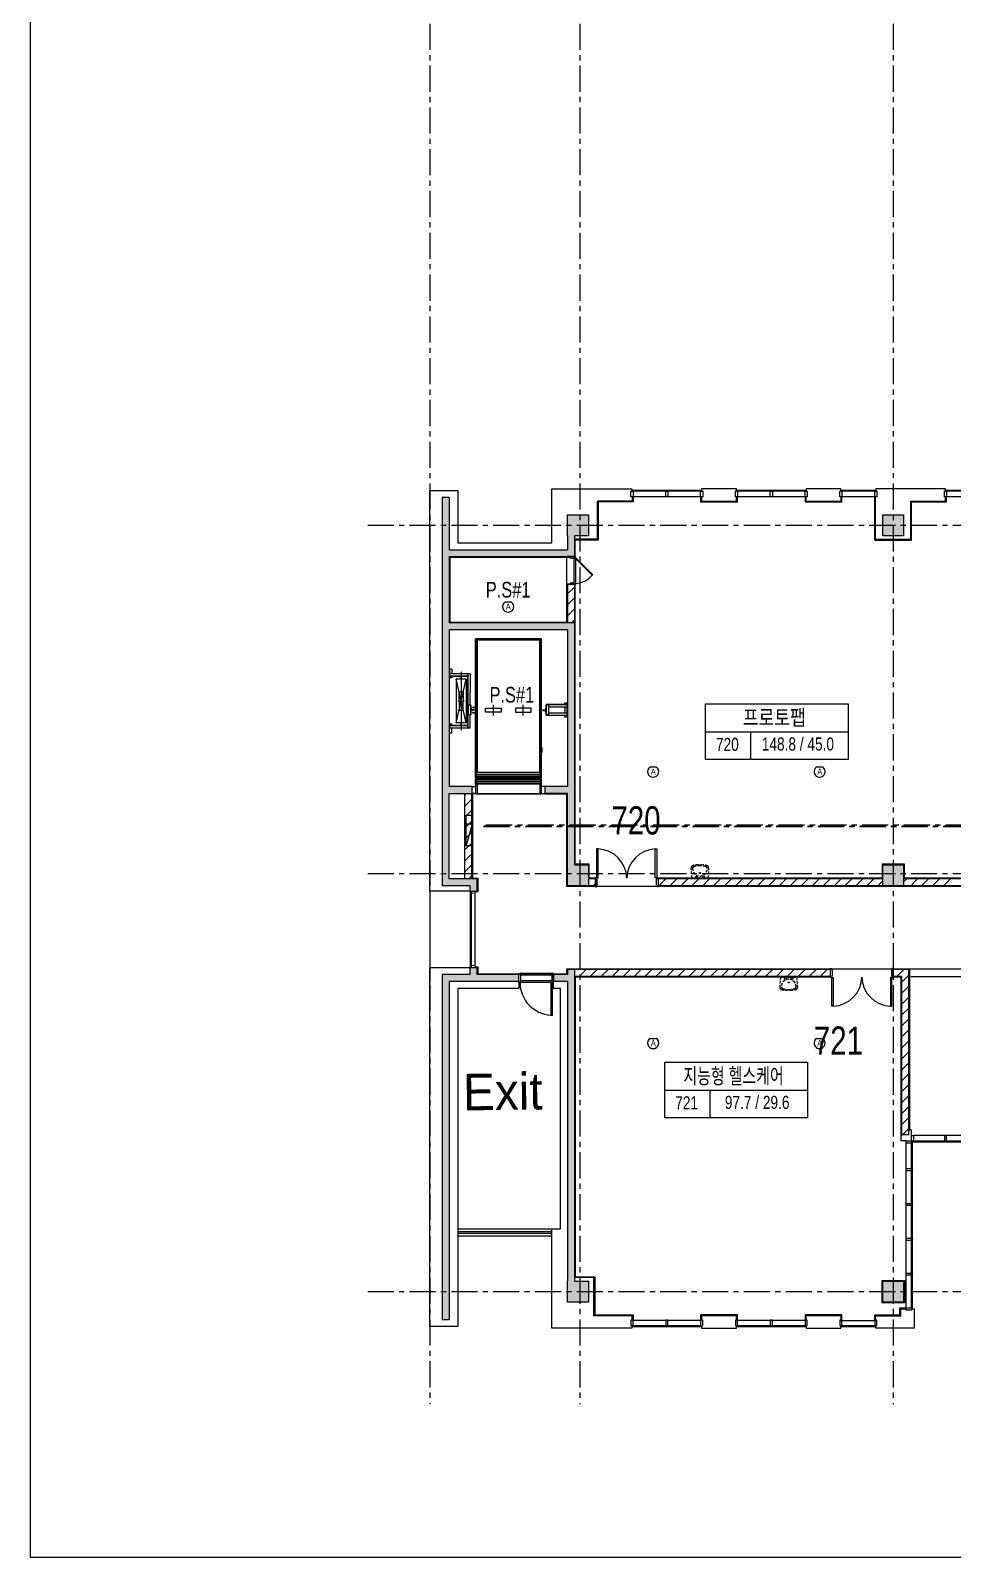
# Model space of a CAD drawing. Extents: x 1198601 to 1325177, y -301855 to -214174.
# Drawn here: x 1198601 to 1225072, y -301855 to -258014 of the extents above; entities that cross this region are included whole.
import ezdxf
from ezdxf.enums import TextEntityAlignment as Align

# ---------------------------------------------------------------- set-up
doc = ezdxf.new("R2010")
doc.units = 0
doc.header["$LTSCALE"] = 600
doc.header["$MEASUREMENT"] = 0
for name, pattern in [('CEN', [62, 60, -1, 0, -1]), ('CENTER', [2, 1.25, -0.25, 0.25, -0.25]), ('HID', [0.375, 0.25, -0.125])]:
    doc.linetypes.add(name, pattern=pattern)
doc.layers.get('0').update_dxf_attribs({"linetype": 'CONTINUOUS'})
for name, color, linetype in [('252', 252, 'CONTINUOUS'), ('A-DOOR', 3, 'CONTINUOUS'), ('Beacon', 3, 'CONTINUOUS'), ('CEN', 1, 'CENTER'), ('COL', 2, 'CONTINUOUS'), ('ELEV', 7, 'CONTINUOUS'), ('INT1', 13, 'HID'), ('WALLLL', 7, 'CONTINUOUS')]:
    doc.layers.add(name, color=color, linetype=linetype)
doc.styles.add('GHH', font='Dotum.ttf')
doc.styles.get("Standard").update_dxf_attribs({"font": ''})
doc.styles.add('T25', font='Dotum.ttf', dxfattribs={"width": 0.8})
doc.styles.add('T3', font='Dotum.ttf', dxfattribs={"width": 0.8})
doc.styles.get('STANDARD').set_extended_font_data('HY울릉도M')

# ---------------------------------------------------------------- blocks, each defined once
blk = doc.blocks.new('A$C46A60E2E')
at = {"layer": 'Beacon'}
blk.add_line((0.71, 2.93), (2.48, 2.93), dxfattribs=at)
blk.add_arc((1.6, 1.6), 1.6, 123.5577, 56.4423, dxfattribs=at)
at = {"color": 3, "style": 'GHH', "width": 0.85}
blk.add_text('A', height=1.8, dxfattribs=at).set_placement((1.64, 1.58), align=Align.MIDDLE)

msp = doc.modelspace()

# ---------------------------------------------------------------- hatches: boundary and pattern name
at = {"layer": '252'}
for points in [[(1213370, -279720), (1213370, -279920), (1214020, -279920), (1214020, -281970), (1214020, -282570), (1214620, -282570), (1214620, -281970), (1214220, -281970), (1214220, -275020), (1210620, -275020), (1210620, -273120), (1214220, -273120), (1214220, -272520), (1214620, -272520), (1214620, -271920), (1214020, -271920), (1214020, -272520), (1214020, -272920), (1210620, -272920), (1210620, -271420), (1210420, -271420), (1210420, -282570), (1211220, -282570), (1211220, -282720), (1211420, -282720), (1211420, -282370), (1210620, -282370), (1210620, -279920), (1210620, -279720), (1210620, -275220), (1214020, -275220), (1214020, -279720)], [(1211270, -279920), (1211270, -279720), (1210620, -279720), (1210620, -279920)], [(1212620, -285320), (1212620, -285120), (1211420, -285120), (1211420, -284920), (1211220, -284920), (1211220, -285120), (1210420, -285120), (1210420, -295020), (1210620, -295020), (1210620, -285320)], [(1214020, -285320), (1214020, -293920), (1214020, -294520), (1214620, -294520), (1214620, -293920), (1214220, -293920), (1214220, -284970), (1214020, -284970), (1214020, -285120), (1213620, -285120), (1213620, -285320)]]:
    msp.add_hatch(color=256, dxfattribs=at).paths.add_polyline_path(points)
h = msp.add_hatch(color=256, dxfattribs=at)
h.paths.add_polyline_path([(1223070, -293920), (1223670, -293920), (1223670, -294520), (1223070, -294520)])
h.paths.add_polyline_path([(1232070, -293920), (1232670, -293920), (1232670, -294520), (1232070, -294520)])
h.paths.add_polyline_path([(1232070, -271920), (1232670, -271920), (1232670, -272520), (1232070, -272520)])
h.paths.add_polyline_path([(1232070, -281970), (1232670, -281970), (1232670, -282570), (1232070, -282570)])
h.paths.add_polyline_path([(1223070, -281970), (1223670, -281970), (1223670, -282570), (1223070, -282570)])
h.paths.add_polyline_path([(1223070, -271920), (1223670, -271920), (1223670, -272520), (1223070, -272520)])
h.paths.add_polyline_path([(1241070, -293920), (1241670, -293920), (1241670, -294520), (1241070, -294520)])
h.paths.add_polyline_path([(1250070, -293920), (1250670, -293920), (1250670, -294520), (1250070, -294520)])
h.paths.add_polyline_path([(1250120, -281970), (1250720, -281970), (1250720, -282570), (1250120, -282570)])
h.paths.add_polyline_path([(1241120, -281970), (1241720, -281970), (1241720, -282570), (1241120, -282570)])
edge = h.paths.add_edge_path()
edge.add_arc((1250370, -272220), 300, 0, 360)
h.paths.add_polyline_path([(1259070, -293920), (1259670, -293920), (1259670, -294520), (1259070, -294520)])
h.paths.add_polyline_path([(1268070, -293920), (1268670, -293920), (1268670, -294520), (1268070, -294520)])
h.paths.add_polyline_path([(1268070, -281970), (1268670, -281970), (1268670, -282570), (1268070, -282570)])
h.paths.add_polyline_path([(1268070, -271920), (1268670, -271920), (1268670, -272520), (1268070, -272520)])
h.paths.add_polyline_path([(1277120, -293920), (1277720, -293920), (1277720, -294520), (1277120, -294520)])
h.paths.add_polyline_path([(1277120, -281970), (1277720, -281970), (1277720, -282570), (1277120, -282570)])

# ---------------------------------------------------------------- linework, layer by layer
for p, q in [((1211295, -277450), (1211295, -277455)), ((1211370, -277450), (1211295, -277450)), ((1211354, -277460), (1211300, -277460)), ((1211364, -277470), (1211364, -277580)), ((1211370, -277450), (1211370, -277600)), ((1217982, -277345), (1222082, -277345)), ((1217982, -278945), (1217982, -277345)), ((1222082, -277345), (1222082, -278945)), ((1211295, -277595), (1211295, -277600)), ((1211295, -277600), (1211370, -277600)), ((1211300, -277590), (1211354, -277590)), ((1217982, -278145), (1222082, -278145)), ((1219282, -278945), (1219282, -278145)), ((1222082, -278945), (1217982, -278945)), ((1216812, -287635), (1220912, -287635)), ((1216812, -289235), (1216812, -287635)), ((1220912, -287635), (1220912, -289235)), ((1216812, -288435), (1220912, -288435)), ((1218112, -289235), (1218112, -288435)), ((1220912, -289235), (1216812, -289235))]:
    msp.add_line(p, q)
for centre, radius, start, end in [((1211300, -277455), 5, 180, 270), ((1211354, -277470), 10, 0, 90), ((1211300, -277595), 5, 90, 180), ((1211354, -277580), 10, 270, 0)]:
    msp.add_arc(centre, radius, start, end)
at = {"layer": 'A-DOOR'}
for p, q in [((1214250, -273120), (1214100, -273120)), ((1214100, -273120), (1214100, -273145)), ((1214250, -273145), (1214250, -273120)), ((1214100, -273145), (1214100, -273145)), ((1214100, -273145), (1214100, -273165)), ((1214100, -273165), (1214205, -273165)), ((1214205, -273145), (1214250, -273145)), ((1214205, -273165), (1214205, -273145)), ((1214205, -273165), (1214205, -273875)), ((1214250, -273145), (1214235, -273160)), ((1214235, -273160), (1214730, -273655)), ((1214250, -273145), (1214250, -273895)), ((1214745, -273640), (1214250, -273145)), ((1214100, -273895), (1214100, -273875)), ((1214100, -273875), (1214205, -273875)), ((1214100, -273920), (1214100, -273895)), ((1214100, -273895), (1214100, -273895)), ((1214250, -273920), (1214100, -273920)), ((1214205, -273875), (1214205, -273895)), ((1214205, -273895), (1214250, -273895)), ((1214250, -273895), (1214250, -273920)), ((1214745, -273640), (1214730, -273655)), ((1214900, -281510), (1214855, -281510)), ((1214855, -281510), (1214855, -282340)), ((1214900, -282340), (1214900, -281510)), ((1216540, -282340), (1216540, -281510)), ((1216540, -281510), (1216585, -281510)), ((1216585, -281510), (1216585, -282340)), ((1214855, -282340), (1214820, -282340)), ((1214820, -282340), (1214820, -282600)), ((1214820, -282600), (1214855, -282600)), ((1214855, -282390), (1214855, -282340)), ((1214855, -282340), (1214900, -282340)), ((1214870, -282390), (1214855, -282390)), ((1214855, -282550), (1214870, -282550)), ((1214855, -282600), (1214855, -282550)), ((1214870, -282550), (1214870, -282390)), ((1216585, -282340), (1216540, -282340)), ((1216570, -282550), (1216570, -282390)), ((1216570, -282390), (1216585, -282390)), ((1216585, -282550), (1216570, -282550)), ((1216585, -282390), (1216585, -282340)), ((1216585, -282340), (1216620, -282340)), ((1216585, -282600), (1216585, -282550)), ((1216620, -282600), (1216585, -282600)), ((1216620, -282340), (1216620, -282600)), ((1221570, -285200), (1221570, -284940)), ((1221570, -284940), (1221605, -284940)), ((1221605, -284940), (1221605, -284990)), ((1223370, -284940), (1223335, -284940)), ((1223335, -284940), (1223335, -284990)), ((1223370, -285200), (1223370, -284940)), ((1212620, -285350), (1212620, -285090)), ((1212620, -285090), (1212655, -285090)), ((1212655, -285350), (1212620, -285350)), ((1213585, -285090), (1212655, -285090)), ((1212655, -285090), (1212655, -285140)), ((1212655, -285140), (1212670, -285140)), ((1212670, -285300), (1212655, -285300)), ((1212655, -285300), (1212655, -285350)), ((1213570, -285140), (1212670, -285140)), ((1212670, -285140), (1212670, -285300)), ((1213570, -285300), (1212670, -285300)), ((1213570, -285350), (1212670, -285350)), ((1213585, -285350), (1213540, -285350)), ((1213540, -285350), (1213540, -286280)), ((1213585, -285140), (1213570, -285140)), ((1213570, -285140), (1213570, -285300)), ((1213570, -285300), (1213585, -285300)), ((1213620, -285090), (1213585, -285090)), ((1213585, -285090), (1213585, -285140)), ((1213585, -285300), (1213585, -285350)), ((1213585, -285350), (1213620, -285350)), ((1213585, -286280), (1213585, -285350)), ((1213620, -285350), (1213620, -285090)), ((1221605, -285200), (1221570, -285200)), ((1221605, -284990), (1221620, -284990)), ((1221620, -285150), (1221605, -285150)), ((1221605, -285150), (1221605, -285200)), ((1221605, -285200), (1221650, -285200)), ((1221605, -286030), (1221605, -285200)), ((1221620, -284990), (1221620, -285150)), ((1221650, -285200), (1221650, -286030)), ((1223335, -285200), (1223290, -285200)), ((1223290, -285200), (1223290, -286030)), ((1223335, -284990), (1223320, -284990)), ((1223320, -284990), (1223320, -285150)), ((1223320, -285150), (1223335, -285150)), ((1223335, -285150), (1223335, -285200)), ((1223335, -285200), (1223370, -285200)), ((1223335, -286030), (1223335, -285200)), ((1221650, -286030), (1221605, -286030)), ((1223290, -286030), (1223335, -286030)), ((1213540, -286280), (1213585, -286280))]:
    msp.add_line(p, q, dxfattribs=at)
for centre, radius, start, end in [((1214174, -273144), 755, 275.7828, 317.3715), ((1214856, -282374), 865, 1.7623, 87.0621), ((1216585, -282374), 865, 92.9379, 178.2377), ((1213587, -285349), 932, 180.0468, 267.1126), ((1221606, -285166), 865, 272.9379, 358.2377), ((1223335, -285166), 865, 181.7623, 267.0621)]:
    msp.add_arc(centre, radius, start, end, dxfattribs=at)
at = {"layer": 'CEN'}
for p, q in [((1210070, -224220), (1210070, -297451)), ((1214370, -224220), (1214370, -297451)), ((1223370, -224220), (1223370, -297451)), ((1208283, -272220), (1310570, -272220)), ((1211606, -280865), (1313894, -280865)), ((1211622, -280853), (1313910, -280853)), ((1211678, -280821), (1313966, -280821)), ((1208283, -282220), (1310570, -282220)), ((1208283, -294220), (1310570, -294220))]:
    msp.add_line(p, q, dxfattribs=at)
at = {"layer": 'COL'}
for p, q in [((1211270, -279720, 0), (1211270, -279920, 0)), ((1213370, -279720), (1213370, -279920))]:
    msp.add_line(p, q, dxfattribs=at)
at = {"layer": 'ELEV'}
for p, q in [((1213260, -275480), (1211380, -275480)), ((1211380, -279470), (1211380, -275480)), ((1211380, -275480), (1211380, -279470)), ((1213260, -275520), (1211380, -275520)), ((1211420, -275520), (1211420, -279320)), ((1211420, -279320), (1211420, -275520)), ((1213220, -275520), (1213220, -279320)), ((1213220, -279320), (1213220, -275520)), ((1213260, -275480), (1213260, -279470)), ((1213260, -279470), (1213260, -275480)), ((1210695, -276346), (1210620, -276346)), ((1210695, -276596), (1210620, -276596)), ((1210629, -276346), (1210629, -276596)), ((1211226, -276484), (1210630, -276484)), ((1210630, -276559), (1210630, -276484)), ((1211151, -276550), (1210630, -276550)), ((1211151, -276559), (1210630, -276559)), ((1210695, -276346), (1210695, -276484)), ((1210695, -276559), (1210695, -276596)), ((1210926, -276559), (1211004, -276559)), ((1210926, -276559), (1210926, -276564)), ((1210960, -276567), (1210928, -276565)), ((1210960, -276589), (1210960, -276614)), ((1210960, -276589), (1210960, -276589)), ((1210961, -276615), (1210960, -276614)), ((1210961, -276615), (1210969, -276615)), ((1210962, -276569), (1210962, -276587)), ((1210965, -276428), (1210965, -278102)), ((1210969, -276569), (1210969, -276587)), ((1210970, -276614), (1210969, -276615)), ((1211003, -276565), (1210970, -276567)), ((1210970, -276589), (1210970, -276614)), ((1210970, -276589), (1210970, -276589)), ((1211004, -276559), (1211004, -276564)), ((1211151, -276484), (1211151, -278046)), ((1211160, -276484), (1211160, -278046)), ((1211226, -276484), (1211226, -276687)), ((1210825, -277890), (1211105, -276640)), ((1211105, -277890), (1210825, -276640)), ((1210825, -276640), (1210825, -277890)), ((1211105, -276640), (1210825, -276640)), ((1210910, -277285), (1210910, -277005)), ((1210910, -277005), (1211020, -277005)), ((1211020, -277005), (1211020, -277285)), ((1211105, -276640), (1211105, -277890)), ((1211226, -276687), (1211226, -277017)), ((1211226, -277237), (1211226, -277017)), ((1210880, -277265), (1211050, -277265)), ((1210910, -277285), (1210910, -277525)), ((1211020, -277525), (1211020, -277285)), ((1211166, -277385), (1211166, -277665)), ((1211241, -277385), (1211166, -277385)), ((1211226, -277385), (1211226, -277237)), ((1211232, -277385), (1211232, -277665)), ((1211241, -277385), (1211241, -277665)), ((1211241, -277468), (1211241, -277582)), ((1211247, -277468), (1211241, -277468)), ((1211250, -277471), (1211252, -277517)), ((1211665, -277580), (1211665, -277470)), ((1211665, -277470), (1212115, -277470)), ((1211890, -277680), (1211890, -277370)), ((1212115, -277470), (1212115, -277580)), ((1212975, -277470), (1212525, -277470)), ((1212525, -277470), (1212525, -277580)), ((1212750, -277680), (1212750, -277370)), ((1212975, -277580), (1212975, -277470)), ((1213391, -277471), (1213389, -277517)), ((1213394, -277468), (1213399, -277468)), ((1213399, -277385), (1213399, -277665)), ((1213474, -277385), (1213399, -277385)), ((1213399, -277468), (1213399, -277582)), ((1214020, -277365), (1213404, -277365)), ((1213404, -277365), (1213404, -277385)), ((1214020, -277374), (1213404, -277374)), ((1213408, -277385), (1213408, -277665)), ((1213474, -277385), (1213474, -277665)), ((1214020, -277440), (1213474, -277440)), ((1214020, -277325), (1213945, -277325)), ((1213945, -277365), (1213945, -277325)), ((1213945, -277440), (1213945, -277610)), ((1214011, -277725), (1214011, -277325)), ((1210695, -277933), (1210620, -277933)), ((1210629, -278183), (1210629, -277933)), ((1210695, -277971), (1210695, -277933)), ((1211105, -277890), (1210825, -277890)), ((1210910, -277525), (1211020, -277525)), ((1210961, -277915), (1210960, -277916)), ((1210960, -277941), (1210960, -277916)), ((1210960, -277941), (1210960, -277941)), ((1210961, -277915), (1210969, -277915)), ((1210962, -277961), (1210962, -277942)), ((1210970, -277916), (1210969, -277915)), ((1210969, -277961), (1210969, -277942)), ((1210970, -277941), (1210970, -277916)), ((1210970, -277941), (1210970, -277941)), ((1211241, -277665), (1211166, -277665)), ((1211226, -278046), (1211226, -277665)), ((1211247, -277582), (1211241, -277582)), ((1211250, -277579), (1211252, -277532)), ((1211289, -277520), (1211255, -277520)), ((1211289, -277530), (1211255, -277530)), ((1211329, -277517), (1211292, -277517)), ((1211292, -277517), (1211292, -277517)), ((1211329, -277533), (1211292, -277533)), ((1211292, -277533), (1211292, -277533)), ((1211329, -277517), (1211330, -277518)), ((1211329, -277533), (1211330, -277532)), ((1211330, -277518), (1211330, -277532)), ((1212115, -277580), (1211665, -277580)), ((1212525, -277580), (1212975, -277580)), ((1213311, -277517), (1213310, -277518)), ((1213310, -277518), (1213310, -277532)), ((1213311, -277533), (1213310, -277532)), ((1213311, -277517), (1213348, -277517)), ((1213311, -277533), (1213348, -277533)), ((1213348, -277517), (1213348, -277517)), ((1213348, -277533), (1213348, -277533)), ((1213351, -277520), (1213386, -277520)), ((1213351, -277530), (1213386, -277530)), ((1213391, -277579), (1213389, -277532)), ((1213394, -277582), (1213399, -277582)), ((1213474, -277665), (1213399, -277665)), ((1213404, -277685), (1213404, -277665)), ((1214020, -277676), (1213404, -277676)), ((1214020, -277685), (1213404, -277685)), ((1214020, -277610), (1213474, -277610)), ((1213945, -277725), (1213945, -277685)), ((1214020, -277725), (1213945, -277725)), ((1210695, -278183), (1210620, -278183)), ((1211151, -277971), (1210630, -277971)), ((1210630, -277971), (1210630, -278046)), ((1211151, -277980), (1210630, -277980)), ((1211226, -278046), (1210630, -278046)), ((1210695, -278183), (1210695, -278046)), ((1210926, -277971), (1210926, -277966)), ((1210926, -277971), (1211004, -277971)), ((1210960, -277963), (1210928, -277965)), ((1211003, -277965), (1210970, -277963)), ((1211004, -277971), (1211004, -277966)), ((1213205, -278668), (1213293, -278668)), ((1213220, -278585), (1213215, -278585)), ((1213215, -278585), (1213215, -278751)), ((1213215, -278751), (1213220, -278751)), ((1213220, -278595), (1213280, -278741)), ((1213280, -278595), (1213220, -278741)), ((1213220, -278595), (1213280, -278595)), ((1213280, -278741), (1213220, -278741)), ((1213280, -278595), (1213280, -278741)), ((1213260, -279320), (1211380, -279320)), ((1213260, -279470), (1211380, -279470)), ((1213260, -279500), (1211380, -279500)), ((1211380, -279665), (1211380, -279500)), ((1211380, -279500), (1211380, -279720)), ((1213260, -279650), (1211380, -279650)), ((1213240, -279330), (1211400, -279330)), ((1211400, -279380), (1211400, -279330)), ((1213240, -279380), (1211400, -279380)), ((1213240, -279390), (1211400, -279390)), ((1211400, -279440), (1211400, -279390)), ((1213240, -279440), (1211400, -279440)), ((1213240, -279530), (1211400, -279530)), ((1211400, -279530), (1211400, -279580)), ((1213240, -279580), (1211400, -279580)), ((1213240, -279590), (1211400, -279590)), ((1211400, -279590), (1211400, -279640)), ((1213240, -279640), (1211400, -279640)), ((1211420, -279650), (1211420, -279940)), ((1213220, -279650), (1213220, -279940)), ((1213240, -279380), (1213240, -279330)), ((1213240, -279440), (1213240, -279390)), ((1213240, -279530), (1213240, -279580)), ((1213240, -279590), (1213240, -279640)), ((1213260, -279665), (1213260, -279500)), ((1213260, -279500), (1213260, -279720)), ((1211270, -279720, 0), (1211380, -279720)), ((1211380, -279920), (1211270, -279920)), ((1211380, -279720), (1211380, -279920)), ((1211380, -279920), (1211380, -279940)), ((1213260, -279940), (1211380, -279940)), ((1213370, -279720), (1213260, -279720)), ((1213260, -279720), (1213260, -279920)), ((1213260, -279920), (1213370, -279920)), ((1213260, -279920), (1213260, -279940))]:
    msp.add_line(p, q, dxfattribs=at)
for centre, radius, start, end in [((1210928, -276564), 1.5, 180, 265.9717), ((1210960, -276569), 1.5, 0, 85.9717), ((1210960, -276587), 1.5, 270, 0), ((1210970, -276569), 1.5, 94.0283, 180), ((1210970, -276587), 1.5, 180, 270), ((1211003, -276564), 1.5, 274.0283, 0), ((1211247, -277471), 3, 3.2861, 90), ((1213394, -277471), 3, 90, 176.7139), ((1210960, -277942), 1.5, 0, 90), ((1210970, -277942), 1.5, 90, 180), ((1211247, -277579), 3, 270, 356.7139), ((1211255, -277517), 3, 183.2861, 270), ((1211255, -277533), 3, 90, 176.7139), ((1211289, -277517), 3, 270, 0), ((1211289, -277533), 3, 0, 90), ((1213351, -277517), 3, 180, 270), ((1213351, -277533), 3, 90, 180), ((1213386, -277517), 3, 270, 356.7139), ((1213386, -277533), 3, 3.2861, 90), ((1213394, -277579), 3, 183.2861, 270), ((1210928, -277966), 1.5, 94.0283, 180), ((1210960, -277961), 1.5, 274.0283, 0), ((1210970, -277961), 1.5, 180, 265.9717), ((1211003, -277966), 1.5, 0, 85.9717)]:
    msp.add_arc(centre, radius, start, end, dxfattribs=at)
at = {"layer": 'INT1', "ltscale": 0.5}
for p, q in [((1217591, -282350), (1217571, -282050)), ((1217771, -281970), (1217821, -281970)), ((1217821, -281970), (1217871, -281970)), ((1218071, -282050), (1218051, -282350)), ((1217821, -282350), (1217591, -282350)), ((1218051, -282350), (1217821, -282350)), ((1220120, -285490), (1220140, -285190)), ((1220140, -285190), (1220370, -285190)), ((1220370, -285190), (1220600, -285190)), ((1220600, -285190), (1220620, -285490)), ((1220370, -285570), (1220320, -285570)), ((1220420, -285570), (1220370, -285570))]:
    msp.add_line(p, q, dxfattribs=at)
for centre in [(1217718, -282306), (1217820, -282199), (1217923, -282306), (1220268, -285233), (1220370, -285341), (1220473, -285233)]:
    msp.add_circle(centre, 19.2, dxfattribs=at)
for centre, radius, start, end in [((1217622, -282047), 51.1, 114.2584, 183.8141), ((1217745, -282320), 351, 85.7575, 114.2584), ((1217820, -282080), 210, 177.3356, 270), ((1217666, -282073), 56.8, 106.1845, 177.3356), ((1217813, -282578), 583, 89.2879, 106.1845), ((1217828, -282578), 583, 73.8155, 90.7121), ((1217821, -282080), 210, 270, 2.6644), ((1217897, -282320), 351, 65.7416, 94.2425), ((1217974, -282073), 56.8, 2.6644, 73.8155), ((1218020, -282047), 51.1, 356.1859, 65.7416), ((1220370, -285460), 210, 90, 182.6644), ((1220371, -285460), 210, 357.3356, 90), ((1220171, -285493), 51.1, 176.1859, 245.7416), ((1220294, -285220), 351, 245.7416, 274.2425), ((1220216, -285467), 56.8, 182.6644, 253.8155), ((1220363, -284962), 583, 253.8155, 270.7121), ((1220378, -284962), 583, 269.2879, 286.1845), ((1220446, -285220), 351, 265.7575, 294.2584), ((1220524, -285467), 56.8, 286.1845, 357.3356), ((1220569, -285493), 51.1, 294.2584, 3.8141)]:
    msp.add_arc(centre, radius, start, end, dxfattribs=at)
at = {"layer": 'WALLLL'}
for p, q in [((1198601, -301855), (1198601, -214174)), ((1210070, -282720), (1210070, -271220)), ((1210070, -271220), (1210870, -271220)), ((1210870, -271220), (1210870, -272720)), ((1213570, -272720), (1213570, -271170)), ((1213570, -271170), (1215870, -271170)), ((1215840, -271400), (1215840, -271244)), ((1215840, -271244), (1215865, -271244)), ((1215865, -271220), (1215875, -271220)), ((1215865, -271244), (1215865, -271220)), ((1215870, -271170), (1215870, -271220)), ((1217870, -271220), (1215870, -271220)), ((1215875, -271220), (1215875, -271244)), ((1215875, -271244), (1215900, -271244)), ((1217840, -271244), (1215900, -271244)), ((1215900, -271244), (1215900, -271400)), ((1216840, -271400), (1216840, -271244)), ((1216840, -271244), (1216865, -271244)), ((1216865, -271220), (1216875, -271220)), ((1216865, -271244), (1216865, -271220)), ((1216875, -271220), (1216875, -271244)), ((1216875, -271244), (1216900, -271244)), ((1216900, -271244), (1216900, -271400)), ((1217840, -271400), (1217840, -271244)), ((1217840, -271244), (1217865, -271244)), ((1217865, -271220), (1217875, -271220)), ((1217865, -271244), (1217865, -271220)), ((1218870, -271170), (1217870, -271170)), ((1217870, -271170), (1217870, -271220)), ((1217875, -271220), (1217875, -271244)), ((1217875, -271244), (1217900, -271244)), ((1217900, -271244), (1217900, -271400)), ((1218840, -271400), (1218840, -271244)), ((1218840, -271244), (1218865, -271244)), ((1218865, -271220), (1218875, -271220)), ((1218865, -271244), (1218865, -271220)), ((1218870, -271220), (1218870, -271170)), ((1220870, -271220), (1218870, -271220)), ((1218875, -271220), (1218875, -271244)), ((1218875, -271244), (1218900, -271244)), ((1220840, -271244), (1218900, -271244)), ((1218900, -271244), (1218900, -271400)), ((1219840, -271400), (1219840, -271244)), ((1219840, -271244), (1219865, -271244)), ((1219865, -271220), (1219875, -271220)), ((1219865, -271244), (1219865, -271220)), ((1219875, -271220), (1219875, -271244)), ((1219875, -271244), (1219900, -271244)), ((1219900, -271244), (1219900, -271400)), ((1220840, -271400), (1220840, -271244)), ((1220840, -271244), (1220865, -271244)), ((1220865, -271220), (1220875, -271220)), ((1220865, -271244), (1220865, -271220)), ((1221870, -271170), (1220870, -271170)), ((1220870, -271170), (1220870, -271220)), ((1220875, -271220), (1220875, -271244)), ((1220875, -271244), (1220900, -271244)), ((1220900, -271244), (1220900, -271400)), ((1221840, -271400), (1221840, -271244)), ((1221840, -271244), (1221865, -271244)), ((1221865, -271220), (1221875, -271220)), ((1221865, -271244), (1221865, -271220)), ((1221870, -271220), (1221870, -271170)), ((1222870, -271220), (1221870, -271220)), ((1221875, -271220), (1221875, -271244)), ((1221875, -271244), (1221900, -271244)), ((1222840, -271244), (1221900, -271244)), ((1221900, -271244), (1221900, -271400)), ((1222840, -271400), (1222840, -271244)), ((1222840, -271244), (1222865, -271244)), ((1222865, -271220), (1222875, -271220)), ((1222865, -271244), (1222865, -271220)), ((1224870, -271170), (1222870, -271170)), ((1222870, -271170), (1222870, -271220)), ((1222875, -271220), (1222875, -271244)), ((1222875, -271244), (1222900, -271244)), ((1222900, -271244), (1222900, -271400)), ((1224840, -271400), (1224840, -271244)), ((1224840, -271244), (1224865, -271244)), ((1224865, -271220), (1224875, -271220)), ((1224865, -271244), (1224865, -271220)), ((1224870, -271220), (1224870, -271170)), ((1226870, -271220), (1224870, -271220)), ((1224875, -271220), (1224875, -271244)), ((1224875, -271244), (1224900, -271244)), ((1226840, -271244), (1224900, -271244)), ((1224900, -271244), (1224900, -271400)), ((1210420, -271420), (1210420, -282570)), ((1210620, -271420), (1210420, -271420)), ((1210620, -271420), (1210620, -272920)), ((1215875, -271525), (1214875, -271525)), ((1214875, -271525), (1214875, -272620)), ((1215900, -271550), (1214900, -271550)), ((1214900, -271550), (1214900, -272645)), ((1215900, -271400), (1215840, -271400)), ((1215875, -271400), (1215875, -271525)), ((1217840, -271400), (1215900, -271400)), ((1215900, -271400), (1215900, -271550)), ((1216900, -271400), (1216840, -271400)), ((1217840, -271400), (1217840, -271550)), ((1217900, -271400), (1217840, -271400)), ((1217840, -271550), (1218900, -271550)), ((1217865, -271400), (1217865, -271525)), ((1217865, -271525), (1218875, -271525)), ((1218900, -271400), (1218840, -271400)), ((1218875, -271525), (1218875, -271400)), ((1220840, -271400), (1218900, -271400)), ((1218900, -271550), (1218900, -271400)), ((1219900, -271400), (1219840, -271400)), ((1220840, -271400), (1220840, -271550)), ((1220900, -271400), (1220840, -271400)), ((1220840, -271550), (1221900, -271550)), ((1220865, -271400), (1220865, -271525)), ((1220865, -271525), (1221875, -271525)), ((1221900, -271400), (1221840, -271400)), ((1221875, -271525), (1221875, -271400)), ((1222840, -271400), (1221900, -271400)), ((1221900, -271550), (1221900, -271400)), ((1222840, -272645), (1222840, -271400)), ((1222900, -271400), (1222840, -271400)), ((1222865, -272620), (1222865, -271400)), ((1223875, -272620), (1223875, -271525)), ((1223875, -271525), (1224875, -271525)), ((1223900, -272645), (1223900, -271550)), ((1223900, -271550), (1224900, -271550)), ((1224900, -271400), (1224840, -271400)), ((1224875, -271525), (1224875, -271400)), ((1226840, -271400), (1224900, -271400)), ((1224900, -271550), (1224900, -271400)), ((1214020, -272520), (1214020, -272920)), ((1214220, -272520), (1214220, -273120)), ((1214875, -272620), (1214220, -272620)), ((1214900, -272645), (1214220, -272645)), ((1214240, -273120), (1214240, -272645)), ((1222840, -272645), (1223900, -272645)), ((1222865, -272620), (1223875, -272620)), ((1222865, -272645), (1223900, -272645)), ((1210620, -272920), (1214020, -272920)), ((1210620, -273120), (1210620, -275020)), ((1210620, -273120), (1214220, -273120)), ((1210870, -272720), (1213570, -272720)), ((1214220, -273120), (1214020, -273120)), ((1214100, -273140), (1210640, -273140)), ((1210640, -273140), (1210640, -275000)), ((1214000, -273900), (1214000, -273140)), ((1214000, -275000), (1214000, -273900)), ((1214000, -273900), (1214100, -273900)), ((1214020, -273920), (1214020, -275020)), ((1214220, -273920), (1214020, -273920)), ((1214220, -273920), (1214220, -275020)), ((1214240, -281950), (1214240, -273920)), ((1214220, -275020), (1210620, -275020)), ((1210620, -275220), (1210620, -279720)), ((1214020, -275220), (1210620, -275220)), ((1210640, -275000), (1214000, -275000)), ((1214020, -275220), (1214020, -279720)), ((1214220, -275020), (1214220, -281970)), ((1211270, -279720), (1210620, -279720)), ((1211270, -279720, 0), (1210620, -279720)), ((1210620, -282370), (1210620, -279920)), ((1210620, -279920), (1213370, -279920)), ((1211070, -282370), (1211070, -279920)), ((1211270, -282370), (1211270, -279920)), ((1211290, -279950), (1211290, -282350)), ((1214020, -279720), (1213370, -279720, 0)), ((1214020, -279920), (1213370, -279920)), ((1214000, -279940), (1213370, -279940)), ((1214000, -282590), (1214000, -279940)), ((1214020, -281970), (1214020, -279920)), ((1211110, -281420), (1211110, -280540)), ((1211110, -280540), (1211290, -280540)), ((1211290, -280540), (1211290, -281420)), ((1211110, -281420), (1211290, -280800)), ((1211290, -280800), (1211110, -280800)), ((1211290, -281420), (1211110, -281420)), ((1214640, -281950), (1214240, -281950)), ((1214640, -282350), (1214640, -281950)), ((1223690, -281950), (1223050, -281950)), ((1223050, -281950), (1223050, -282350)), ((1223690, -282350), (1223690, -281950)), ((1210070, -282720), (1210070, -285340)), ((1211220, -282720), (1210070, -282720)), ((1211220, -282570), (1210420, -282570)), ((1211420, -282370), (1210620, -282370)), ((1211220, -282720), (1211220, -282570)), ((1211220, -282720), (1211420, -282720)), ((1211290, -282350), (1211440, -282350)), ((1211440, -282740), (1211370, -282740)), ((1211420, -282720), (1211420, -282370)), ((1211440, -282350), (1211440, -282740)), ((1214820, -282590), (1214000, -282590)), ((1214820, -282370), (1214620, -282370)), ((1214820, -282570), (1214620, -282570)), ((1214820, -282350), (1214640, -282350)), ((1214820, -282570), (1214820, -282370)), ((1227095, -282590), (1214820, -282590)), ((1223050, -282350), (1216620, -282350)), ((1223070, -282370), (1216620, -282370)), ((1216620, -282370), (1216620, -282570)), ((1223070, -282570), (1216620, -282570)), ((1226095, -282370), (1223670, -282370)), ((1226095, -282570), (1223670, -282570)), ((1226095, -282350), (1223690, -282350)), ((1211235, -284860), (1211235, -282780)), ((1211259, -284860), (1211259, -282780)), ((1211370, -284860), (1211370, -282780)), ((1210070, -295220), (1210070, -284920)), ((1210070, -284920), (1211220, -284920)), ((1211220, -285120), (1211220, -284920)), ((1211220, -284920), (1211420, -284920)), ((1211370, -284900), (1211440, -284900)), ((1211420, -285120), (1211420, -284920)), ((1211440, -284900), (1211440, -285100)), ((1214000, -285100), (1214000, -284950)), ((1214000, -284950), (1223370, -284950)), ((1223370, -284950), (1223840, -284950)), ((1223840, -284950), (1231920, -284950)), ((1223840, -284950), (1223840, -289590)), ((1211220, -285120), (1210420, -285120)), ((1210420, -285120), (1210420, -295020)), ((1212620, -285320), (1210620, -285320)), ((1210620, -285320), (1210620, -295020)), ((1212620, -285120), (1211420, -285120)), ((1211440, -285100), (1213620, -285100)), ((1212620, -285320), (1212620, -285120)), ((1212620, -285320), (1212620, -285520)), ((1213620, -285100), (1214000, -285100)), ((1214020, -285120), (1213620, -285120)), ((1213620, -285120), (1213620, -285320)), ((1214020, -285320), (1213620, -285320)), ((1213620, -285520), (1213620, -285320)), ((1214220, -284970), (1214020, -284970)), ((1214020, -284970), (1214020, -285120)), ((1214020, -285320), (1214020, -293920)), ((1214220, -284970), (1214220, -293920)), ((1221570, -284970), (1214220, -284970)), ((1221570, -285170), (1214220, -285170)), ((1221570, -285190), (1214240, -285190)), ((1214240, -285190), (1214240, -293795)), ((1221570, -285170), (1221570, -284970)), ((1223820, -284970), (1223370, -284970)), ((1223370, -284970), (1223370, -285170)), ((1223620, -285170), (1223370, -285170)), ((1223600, -285190), (1223370, -285190)), ((1223600, -289720), (1223600, -285190)), ((1223620, -289720), (1223620, -285170)), ((1223820, -289720), (1223820, -284970)), ((1223872, -285173), (1231952, -285173)), ((1212620, -285520), (1210870, -285520)), ((1210870, -285520), (1210870, -295220)), ((1213820, -285520), (1213620, -285520)), ((1213820, -292420), (1213820, -285520)), ((1223620, -289720), (1223600, -289720)), ((1223600, -289896), (1223600, -289720)), ((1223600, -289720), (1223620, -289720)), ((1223820, -289720), (1223620, -289720)), ((1223896, -289590), (1223820, -289590)), ((1223896, -289740), (1223896, -289590)), ((1223896, -289896), (1223896, -289740)), ((1223896, -289740), (1223956, -289740)), ((1231784, -289740), (1223956, -289740)), ((1223956, -289740), (1223956, -289896)), ((1224900, -289740), (1224840, -289740)), ((1224840, -289740), (1224840, -289896)), ((1224900, -289896), (1224900, -289740)), ((1223740, -289896), (1223600, -289896)), ((1223740, -289956), (1223740, -289896)), ((1223740, -289896), (1223896, -289896)), ((1223740, -294690), (1223740, -289956)), ((1223896, -289956), (1223740, -289956)), ((1223896, -289896), (1231844, -289896)), ((1223896, -289896), (1223896, -289921)), ((1223921, -289896), (1223896, -289896)), ((1223896, -289921), (1223920, -289921)), ((1223920, -289931), (1223896, -289931)), ((1223896, -289931), (1223896, -289956)), ((1223896, -294690), (1223896, -289956)), ((1223920, -289921), (1223920, -289931)), ((1223920, -294720), (1223920, -289931)), ((1223921, -289920), (1223921, -289896)), ((1223931, -289920), (1223921, -289920)), ((1223956, -289896), (1223931, -289896)), ((1223931, -289896), (1223931, -289920)), ((1223931, -289920), (1231820, -289920)), ((1224840, -289896), (1224865, -289896)), ((1224865, -289896), (1224865, -289920)), ((1224865, -289920), (1224875, -289920)), ((1224875, -289920), (1224875, -289896)), ((1224875, -289896), (1224900, -289896)), ((1223740, -290750), (1223740, -290690)), ((1223740, -290690), (1223896, -290690)), ((1223896, -290750), (1223740, -290750)), ((1223896, -290690), (1223896, -290715)), ((1223896, -290715), (1223920, -290715)), ((1223920, -290725), (1223896, -290725)), ((1223896, -290725), (1223896, -290750)), ((1223920, -290715), (1223920, -290725)), ((1223740, -291750), (1223740, -291690)), ((1223740, -291690), (1223896, -291690)), ((1223896, -291750), (1223740, -291750)), ((1223896, -291690), (1223896, -291715)), ((1223896, -291715), (1223920, -291715)), ((1223920, -291725), (1223896, -291725)), ((1223896, -291725), (1223896, -291750)), ((1223920, -291715), (1223920, -291725)), ((1210870, -292420), (1213570, -292420)), ((1210870, -292420), (1213570, -292420)), ((1210870, -292495), (1213570, -292495)), ((1210870, -292495), (1213570, -292495)), ((1210870, -292545), (1213570, -292545)), ((1210870, -292545), (1213570, -292545)), ((1210870, -292620), (1213570, -292620)), ((1210870, -292620), (1213570, -292620)), ((1213570, -295270), (1213570, -292420)), ((1213570, -292420), (1213820, -292420)), ((1223740, -292750), (1223740, -292690)), ((1223740, -292690), (1223896, -292690)), ((1223740, -292750), (1223740, -292690)), ((1223740, -292690), (1223896, -292690)), ((1223896, -292750), (1223740, -292750)), ((1223896, -292750), (1223740, -292750)), ((1223896, -292690), (1223896, -292715)), ((1223896, -292690), (1223896, -292715)), ((1223896, -292715), (1223920, -292715)), ((1223896, -292715), (1223920, -292715)), ((1223920, -292725), (1223896, -292725)), ((1223896, -292725), (1223896, -292750)), ((1223920, -292725), (1223896, -292725)), ((1223896, -292725), (1223896, -292750)), ((1223920, -292715), (1223920, -292725)), ((1223920, -292715), (1223920, -292725)), ((1223740, -293750), (1223740, -293690)), ((1223740, -293690), (1223896, -293690)), ((1223740, -293750), (1223740, -293690)), ((1223740, -293690), (1223896, -293690)), ((1223896, -293690), (1223896, -293715)), ((1223896, -293690), (1223896, -293715)), ((1223896, -293715), (1223920, -293715)), ((1223896, -293715), (1223920, -293715)), ((1223920, -293725), (1223896, -293725)), ((1223896, -293725), (1223896, -293750)), ((1223920, -293725), (1223896, -293725)), ((1223896, -293725), (1223896, -293750)), ((1223920, -293715), (1223920, -293725)), ((1223920, -293715), (1223920, -293725)), ((1214220, -293795), (1214800, -293795)), ((1214220, -293795), (1214800, -293795)), ((1214775, -293820), (1214220, -293820)), ((1214775, -293820), (1214220, -293820)), ((1214775, -294915), (1214775, -293820)), ((1214775, -294915), (1214775, -293820)), ((1214800, -293795), (1214800, -294890)), ((1214800, -293795), (1214800, -294890)), ((1223050, -293900), (1223690, -293900)), ((1223050, -294540), (1223050, -293900)), ((1223050, -293900), (1223690, -293900)), ((1223050, -294540), (1223050, -293900)), ((1223690, -293900), (1223690, -294540)), ((1223690, -293900), (1223690, -294540)), ((1223896, -293750), (1223740, -293750)), ((1223896, -293750), (1223740, -293750)), ((1223690, -294540), (1223050, -294540)), ((1223690, -294540), (1223050, -294540)), ((1210420, -295020), (1210620, -295020)), ((1210420, -295020), (1210620, -295020)), ((1215875, -294915), (1214775, -294915)), ((1215875, -294915), (1214775, -294915)), ((1214800, -294890), (1215900, -294890)), ((1214800, -294890), (1215900, -294890)), ((1215900, -295040), (1215840, -295040)), ((1215840, -295040), (1215840, -295196)), ((1215900, -295040), (1215840, -295040)), ((1215840, -295040), (1215840, -295196)), ((1215875, -295040), (1215875, -294915)), ((1215875, -295040), (1215875, -294915)), ((1215900, -294890), (1215900, -295040)), ((1215900, -294890), (1215900, -295040)), ((1215900, -295040), (1217840, -295040)), ((1215900, -295040), (1217840, -295040)), ((1215900, -295196), (1215900, -295040)), ((1215900, -295196), (1215900, -295040)), ((1216900, -295040), (1216840, -295040)), ((1216840, -295040), (1216840, -295196)), ((1216900, -295040), (1216840, -295040)), ((1216840, -295040), (1216840, -295196)), ((1216900, -295196), (1216900, -295040)), ((1216900, -295196), (1216900, -295040)), ((1218900, -294890), (1217840, -294890)), ((1217840, -294890), (1217840, -295040)), ((1218900, -294890), (1217840, -294890)), ((1217840, -294890), (1217840, -295040)), ((1217900, -295040), (1217840, -295040)), ((1217840, -295040), (1217840, -295196)), ((1217900, -295040), (1217840, -295040)), ((1217840, -295040), (1217840, -295196)), ((1218875, -294915), (1217865, -294915)), ((1217865, -294915), (1217865, -295040)), ((1218875, -294915), (1217865, -294915)), ((1217865, -294915), (1217865, -295040)), ((1217900, -295196), (1217900, -295040)), ((1217900, -295196), (1217900, -295040)), ((1218900, -295040), (1218840, -295040)), ((1218840, -295040), (1218840, -295196)), ((1218900, -295040), (1218840, -295040)), ((1218840, -295040), (1218840, -295196)), ((1218875, -295040), (1218875, -294915)), ((1218875, -295040), (1218875, -294915)), ((1218900, -295040), (1218900, -294890)), ((1218900, -295040), (1218900, -294890)), ((1218900, -295040), (1220840, -295040)), ((1218900, -295040), (1220840, -295040)), ((1218900, -295196), (1218900, -295040)), ((1218900, -295196), (1218900, -295040)), ((1219900, -295040), (1219840, -295040)), ((1219840, -295040), (1219840, -295196)), ((1219900, -295040), (1219840, -295040)), ((1219840, -295040), (1219840, -295196)), ((1219900, -295196), (1219900, -295040)), ((1219900, -295196), (1219900, -295040)), ((1221900, -294890), (1220840, -294890)), ((1220840, -294890), (1220840, -295040)), ((1221900, -294890), (1220840, -294890)), ((1220840, -294890), (1220840, -295040)), ((1220900, -295040), (1220840, -295040)), ((1220840, -295040), (1220840, -295196)), ((1220900, -295040), (1220840, -295040)), ((1220840, -295040), (1220840, -295196)), ((1221875, -294915), (1220865, -294915)), ((1220865, -294915), (1220865, -295040)), ((1221875, -294915), (1220865, -294915)), ((1220865, -294915), (1220865, -295040)), ((1220900, -295196), (1220900, -295040)), ((1220900, -295196), (1220900, -295040)), ((1221900, -295040), (1221840, -295040)), ((1221840, -295040), (1221840, -295196)), ((1221900, -295040), (1221840, -295040)), ((1221840, -295040), (1221840, -295196)), ((1221875, -295040), (1221875, -294915)), ((1221875, -295040), (1221875, -294915)), ((1221900, -295040), (1221900, -294890)), ((1221900, -295040), (1221900, -294890)), ((1221900, -295196), (1221900, -295040)), ((1221900, -295196), (1221900, -295040)), ((1222840, -295040), (1222840, -294890)), ((1222840, -294890), (1223565, -294890)), ((1222840, -295040), (1222840, -294890)), ((1222840, -294890), (1223565, -294890)), ((1222900, -295040), (1222840, -295040)), ((1222840, -295040), (1222840, -295196)), ((1222900, -295040), (1222840, -295040)), ((1222840, -295040), (1222840, -295196)), ((1222865, -295040), (1222865, -294915)), ((1222865, -294915), (1223590, -294915)), ((1222865, -295040), (1222865, -294915)), ((1222865, -294915), (1223590, -294915)), ((1222900, -295196), (1222900, -295040)), ((1222900, -295196), (1222900, -295040)), ((1223565, -294890), (1223565, -294690)), ((1223565, -294690), (1223740, -294690)), ((1223565, -294890), (1223565, -294690)), ((1223565, -294690), (1223740, -294690)), ((1223590, -294915), (1223590, -294715)), ((1223590, -294715), (1223740, -294715)), ((1223590, -294915), (1223590, -294715)), ((1223590, -294715), (1223740, -294715)), ((1223740, -294750), (1223740, -294690)), ((1223740, -294690), (1223896, -294690)), ((1223740, -294750), (1223740, -294690)), ((1223740, -294690), (1223896, -294690)), ((1223896, -294750), (1223740, -294750)), ((1223896, -294750), (1223740, -294750)), ((1223896, -294690), (1223896, -294715)), ((1223896, -294690), (1223896, -294715)), ((1223896, -294715), (1223920, -294715)), ((1223896, -294715), (1223920, -294715)), ((1223920, -294725), (1223896, -294725)), ((1223896, -294725), (1223896, -294750)), ((1223920, -294725), (1223896, -294725)), ((1223896, -294725), (1223896, -294750)), ((1223920, -294715), (1223920, -294725)), ((1223920, -294715), (1223920, -294725)), ((1223920, -294720), (1223970, -294720)), ((1223920, -294720), (1223970, -294720)), ((1223970, -294720), (1223970, -295270)), ((1223970, -294720), (1223970, -295270)), ((1210870, -295220), (1210070, -295220)), ((1215870, -295270), (1213570, -295270)), ((1215840, -295196), (1215865, -295196)), ((1215840, -295196), (1215865, -295196)), ((1215865, -295196), (1215865, -295220)), ((1215865, -295196), (1215865, -295220)), ((1215865, -295220), (1215875, -295220)), ((1215865, -295220), (1215875, -295220)), ((1215870, -295220), (1217870, -295220)), ((1215870, -295220), (1217870, -295220)), ((1215870, -295220), (1215870, -295270)), ((1215875, -295220), (1215875, -295196)), ((1215875, -295196), (1215900, -295196)), ((1215875, -295220), (1215875, -295196)), ((1215875, -295196), (1215900, -295196)), ((1215900, -295196), (1217840, -295196)), ((1215900, -295196), (1217840, -295196)), ((1216840, -295196), (1216865, -295196)), ((1216840, -295196), (1216865, -295196)), ((1216865, -295196), (1216865, -295220)), ((1216865, -295196), (1216865, -295220)), ((1216865, -295220), (1216875, -295220)), ((1216865, -295220), (1216875, -295220)), ((1216875, -295220), (1216875, -295196)), ((1216875, -295196), (1216900, -295196)), ((1216875, -295220), (1216875, -295196)), ((1216875, -295196), (1216900, -295196)), ((1217840, -295196), (1217865, -295196)), ((1217840, -295196), (1217865, -295196)), ((1217865, -295196), (1217865, -295220)), ((1217865, -295196), (1217865, -295220)), ((1217865, -295220), (1217875, -295220)), ((1217865, -295220), (1217875, -295220)), ((1217870, -295220), (1217870, -295270)), ((1217870, -295220), (1217870, -295270)), ((1217870, -295270), (1218870, -295270)), ((1217870, -295270), (1218870, -295270)), ((1217875, -295220), (1217875, -295196)), ((1217875, -295196), (1217900, -295196)), ((1217875, -295220), (1217875, -295196)), ((1217875, -295196), (1217900, -295196)), ((1218840, -295196), (1218865, -295196)), ((1218840, -295196), (1218865, -295196)), ((1218865, -295196), (1218865, -295220)), ((1218865, -295196), (1218865, -295220)), ((1218865, -295220), (1218875, -295220)), ((1218865, -295220), (1218875, -295220)), ((1218870, -295220), (1220870, -295220)), ((1218870, -295220), (1220870, -295220)), ((1218870, -295270), (1218870, -295220)), ((1218870, -295270), (1218870, -295220)), ((1218875, -295220), (1218875, -295196)), ((1218875, -295196), (1218900, -295196)), ((1218875, -295220), (1218875, -295196)), ((1218875, -295196), (1218900, -295196)), ((1218900, -295196), (1220840, -295196)), ((1218900, -295196), (1220840, -295196)), ((1219900, -295050), (1219840, -295050)), ((1219840, -295050), (1219840, -295196)), ((1219900, -295050), (1219840, -295050)), ((1219840, -295050), (1219840, -295196)), ((1219840, -295196), (1219870, -295196)), ((1219840, -295196), (1219865, -295196)), ((1219840, -295196), (1219870, -295196)), ((1219840, -295196), (1219865, -295196)), ((1219865, -295196), (1219865, -295220)), ((1219865, -295196), (1219865, -295220)), ((1219865, -295220), (1219875, -295220)), ((1219865, -295220), (1219875, -295220)), ((1219870, -295220), (1219870, -295196)), ((1219870, -295196), (1219900, -295196)), ((1219870, -295196), (1219870, -295220)), ((1219870, -295220), (1219870, -295196)), ((1219870, -295196), (1219900, -295196)), ((1219870, -295196), (1219870, -295220)), ((1219870, -295220), (1219870, -295220)), ((1219870, -295220), (1219870, -295220)), ((1219875, -295220), (1219875, -295196)), ((1219875, -295196), (1219900, -295196)), ((1219875, -295220), (1219875, -295196)), ((1219875, -295196), (1219900, -295196)), ((1219900, -295196), (1219900, -295050)), ((1219900, -295196), (1219900, -295050)), ((1220840, -295196), (1220865, -295196)), ((1220840, -295196), (1220865, -295196)), ((1220865, -295196), (1220865, -295220)), ((1220865, -295196), (1220865, -295220)), ((1220865, -295220), (1220875, -295220)), ((1220865, -295220), (1220875, -295220)), ((1220870, -295220), (1220870, -295270)), ((1220870, -295220), (1220870, -295270)), ((1220870, -295270), (1221870, -295270)), ((1220870, -295270), (1221870, -295270)), ((1220875, -295220), (1220875, -295196)), ((1220875, -295196), (1220900, -295196)), ((1220875, -295220), (1220875, -295196)), ((1220875, -295196), (1220900, -295196)), ((1221840, -295196), (1221865, -295196)), ((1221840, -295196), (1221865, -295196)), ((1221865, -295196), (1221865, -295220)), ((1221865, -295196), (1221865, -295220)), ((1221865, -295220), (1221875, -295220)), ((1221865, -295220), (1221875, -295220)), ((1221870, -295220), (1222870, -295220)), ((1221870, -295220), (1222870, -295220)), ((1221870, -295270), (1221870, -295220)), ((1221870, -295270), (1221870, -295220)), ((1221875, -295220), (1221875, -295196)), ((1221875, -295196), (1221900, -295196)), ((1221875, -295220), (1221875, -295196)), ((1221875, -295196), (1221900, -295196)), ((1221900, -295050), (1222840, -295050)), ((1221900, -295050), (1222840, -295050)), ((1221900, -295196), (1222840, -295196)), ((1221900, -295196), (1222840, -295196)), ((1222840, -295196), (1222865, -295196)), ((1222840, -295196), (1222865, -295196)), ((1222865, -295196), (1222865, -295220)), ((1222865, -295196), (1222865, -295220)), ((1222865, -295220), (1222875, -295220)), ((1222865, -295220), (1222875, -295220)), ((1222870, -295270), (1222870, -295220)), ((1222870, -295270), (1222870, -295220)), ((1223970, -295270), (1222870, -295270)), ((1223970, -295270), (1222870, -295270)), ((1222875, -295220), (1222875, -295196)), ((1222875, -295196), (1222900, -295196)), ((1222875, -295220), (1222875, -295196)), ((1222875, -295196), (1222900, -295196)), ((1325177, -301855), (1198601, -301855))]:
    msp.add_line(p, q, dxfattribs=at)
at = {"layer": 'WALLLL', "ltscale": 3}
for p, q in [((1214020, -272520), (1214020, -271920)), ((1214020, -271920), (1214620, -271920)), ((1214620, -271920), (1214620, -272520)), ((1223070, -271920), (1223670, -271920)), ((1223070, -272520), (1223070, -271920)), ((1223670, -271920), (1223670, -272520)), ((1214020, -272520), (1214020, -272520)), ((1214620, -272520), (1214220, -272520)), ((1223670, -272520), (1223070, -272520)), ((1214020, -282570), (1214020, -281970)), ((1214220, -281970), (1214620, -281970)), ((1214620, -281970), (1214620, -282570)), ((1223070, -281970), (1223670, -281970)), ((1223070, -282570), (1223070, -281970)), ((1223670, -281970), (1223670, -282570)), ((1214620, -282570), (1214020, -282570)), ((1223670, -282570), (1223070, -282570)), ((1214020, -294520), (1214020, -293920)), ((1214020, -294520), (1214020, -293920)), ((1214220, -293920), (1214620, -293920)), ((1214220, -293920), (1214620, -293920)), ((1214620, -293920), (1214620, -294520)), ((1214620, -293920), (1214620, -294520)), ((1223070, -293920), (1223670, -293920)), ((1223070, -294520), (1223070, -293920)), ((1223070, -293920), (1223670, -293920)), ((1223070, -294520), (1223070, -293920)), ((1223670, -293920), (1223670, -294520)), ((1223670, -293920), (1223670, -294520)), ((1214620, -294520), (1214020, -294520)), ((1214620, -294520), (1214020, -294520)), ((1223670, -294520), (1223070, -294520)), ((1223670, -294520), (1223070, -294520))]:
    msp.add_line(p, q, dxfattribs=at)
at = {"layer": 'WALLLL', "linetype": 'Continuous'}
for p, q in [((1214020, -274191), (1214220, -273991)), ((1214020, -274506), (1214220, -274306)), ((1214020, -274820), (1214220, -274620)), ((1214135, -275020), (1214220, -274934)), ((1211070, -279970), (1211121, -279920)), ((1211070, -280285), (1211270, -280085)), ((1211070, -280599), (1211270, -280399)), ((1211070, -280913), (1211270, -280713)), ((1211070, -281228), (1211270, -281028)), ((1211070, -281542), (1211270, -281342)), ((1211070, -281856), (1211270, -281656)), ((1211070, -282170), (1211270, -281970)), ((1211185, -282370), (1211270, -282285)), ((1214620, -282392), (1214643, -282370)), ((1214757, -282570), (1214820, -282506)), ((1216643, -282570), (1216843, -282370)), ((1216957, -282570), (1217157, -282370)), ((1217271, -282570), (1217471, -282370)), ((1217586, -282570), (1217786, -282370)), ((1217900, -282570), (1218100, -282370)), ((1218214, -282570), (1218414, -282370)), ((1218529, -282570), (1218729, -282370)), ((1218843, -282570), (1219043, -282370)), ((1219157, -282570), (1219357, -282370)), ((1219472, -282570), (1219672, -282370)), ((1219786, -282570), (1219986, -282370)), ((1220100, -282570), (1220300, -282370)), ((1220414, -282570), (1220614, -282370)), ((1220729, -282570), (1220929, -282370)), ((1221043, -282570), (1221243, -282370)), ((1221357, -282570), (1221557, -282370)), ((1221672, -282570), (1221872, -282370)), ((1221986, -282570), (1222186, -282370)), ((1222300, -282570), (1222500, -282370)), ((1222615, -282570), (1222815, -282370)), ((1222929, -282570), (1223070, -282428)), ((1223670, -282457), (1223758, -282370)), ((1223872, -282570), (1224072, -282370)), ((1224186, -282570), (1224386, -282370)), ((1224500, -282570), (1224700, -282370)), ((1224815, -282570), (1225015, -282370)), ((1214220, -284992), (1214243, -284970)), ((1214357, -285170), (1214557, -284970)), ((1214671, -285170), (1214871, -284970)), ((1214986, -285170), (1215186, -284970)), ((1215300, -285170), (1215500, -284970)), ((1215614, -285170), (1215814, -284970)), ((1215929, -285170), (1216129, -284970)), ((1216243, -285170), (1216443, -284970)), ((1216557, -285170), (1216757, -284970)), ((1216872, -285170), (1217072, -284970)), ((1217186, -285170), (1217386, -284970)), ((1217500, -285170), (1217700, -284970)), ((1217814, -285170), (1218014, -284970)), ((1218129, -285170), (1218329, -284970)), ((1218443, -285170), (1218643, -284970)), ((1218757, -285170), (1218957, -284970)), ((1219072, -285170), (1219272, -284970)), ((1219386, -285170), (1219586, -284970)), ((1219700, -285170), (1219900, -284970)), ((1220015, -285170), (1220215, -284970)), ((1220329, -285170), (1220529, -284970)), ((1220643, -285170), (1220843, -284970)), ((1220958, -285170), (1221158, -284970)), ((1221272, -285170), (1221472, -284970)), ((1223472, -285170), (1223672, -284970)), ((1223620, -285336), (1223820, -285136)), ((1223620, -285650), (1223820, -285450)), ((1223620, -285965), (1223820, -285765)), ((1223620, -286279), (1223820, -286079)), ((1223620, -286593), (1223820, -286393)), ((1223620, -286907), (1223820, -286707)), ((1223620, -287222), (1223820, -287022)), ((1223620, -287536), (1223820, -287336)), ((1223620, -287850), (1223820, -287650)), ((1223620, -288165), (1223820, -287965)), ((1223620, -288479), (1223820, -288279)), ((1223620, -288793), (1223820, -288593)), ((1223620, -289108), (1223820, -288908)), ((1223620, -289422), (1223820, -289222)), ((1223637, -289720), (1223820, -289536))]:
    msp.add_line(p, q, dxfattribs=at)
at = {"layer": 'WALLLL', "lineweight": 9}
for p, q in [((1211220, -282780), (1211220, -282720)), ((1211220, -282720), (1211235, -282720)), ((1211235, -282720), (1211235, -282745)), ((1211235, -282745), (1211259, -282745)), ((1211259, -282755), (1211235, -282755)), ((1211235, -282755), (1211235, -282780)), ((1211259, -282745), (1211259, -282720)), ((1211259, -282720), (1211370, -282720)), ((1211259, -282780), (1211259, -282755)), ((1211370, -282720), (1211370, -282780)), ((1211235, -282780), (1211220, -282780)), ((1211370, -282780), (1211259, -282780)), ((1211220, -284920), (1211220, -284860)), ((1211220, -284860), (1211235, -284860)), ((1211235, -284920), (1211220, -284920)), ((1211235, -284860), (1211235, -284885)), ((1211235, -284885), (1211259, -284885)), ((1211259, -284895), (1211235, -284895)), ((1211235, -284895), (1211235, -284920)), ((1211259, -284885), (1211259, -284860)), ((1211259, -284860), (1211370, -284860)), ((1211259, -284920), (1211259, -284895)), ((1211370, -284920), (1211259, -284920)), ((1211370, -284860), (1211370, -284920))]:
    msp.add_line(p, q, dxfattribs=at)

# ---------------------------------------------------------------- block references
at = {"layer": 'Beacon', "xscale": 100, "yscale": 100, "zscale": 100}
for p in [(1212154, -274714), (1216319, -279452), (1221097, -279452), (1216319, -287245), (1221097, -287245)]:
    msp.add_blockref('A$C46A60E2E', p, dxfattribs=at)

# ---------------------------------------------------------------- texts
at = {"layer": 'WALLLL', "style": 'T25'}
for s, height, width, p in [('P.S#1', 450, 0.8, (1212314, -274068)), ('P.S#1', 450, 0.8, (1212420, -277085)), ('프로토팹', 450, 0.8, (1219956, -277740)), ('720', 375, 0.8, (1218609, -278510)), ('148.8 / 45.0', 375, 0.8, (1220634, -278498)), ('지능형 헬스케어', 450, 0.7, (1218786, -288030)), ('721', 375, 0.8, (1217439, -288800)), ('97.7 / 29.6', 375, 0.8, (1219464, -288788))]:
    msp.add_text(s, height=height, dxfattribs=dict(at, width=width)).set_placement(p, align=Align.MIDDLE_CENTER)
at = {"layer": 'WALLLL', "linetype": 'CEN'}
msp.add_text('Exit', height=1049, rotation=0.7583, dxfattribs=at).set_placement((1211023, -289020))
at = {"layer": 'WALLLL', "style": 'T3', "width": 0.8}
for tag, p in [('720', (1215984, -280692)), ('721', (1221798, -287015))]:
    msp.add_attdef(tag, text='실명', height=810, dxfattribs=at).set_placement(p, align=Align.MIDDLE_CENTER)

doc.saveas('drawing.dxf')
